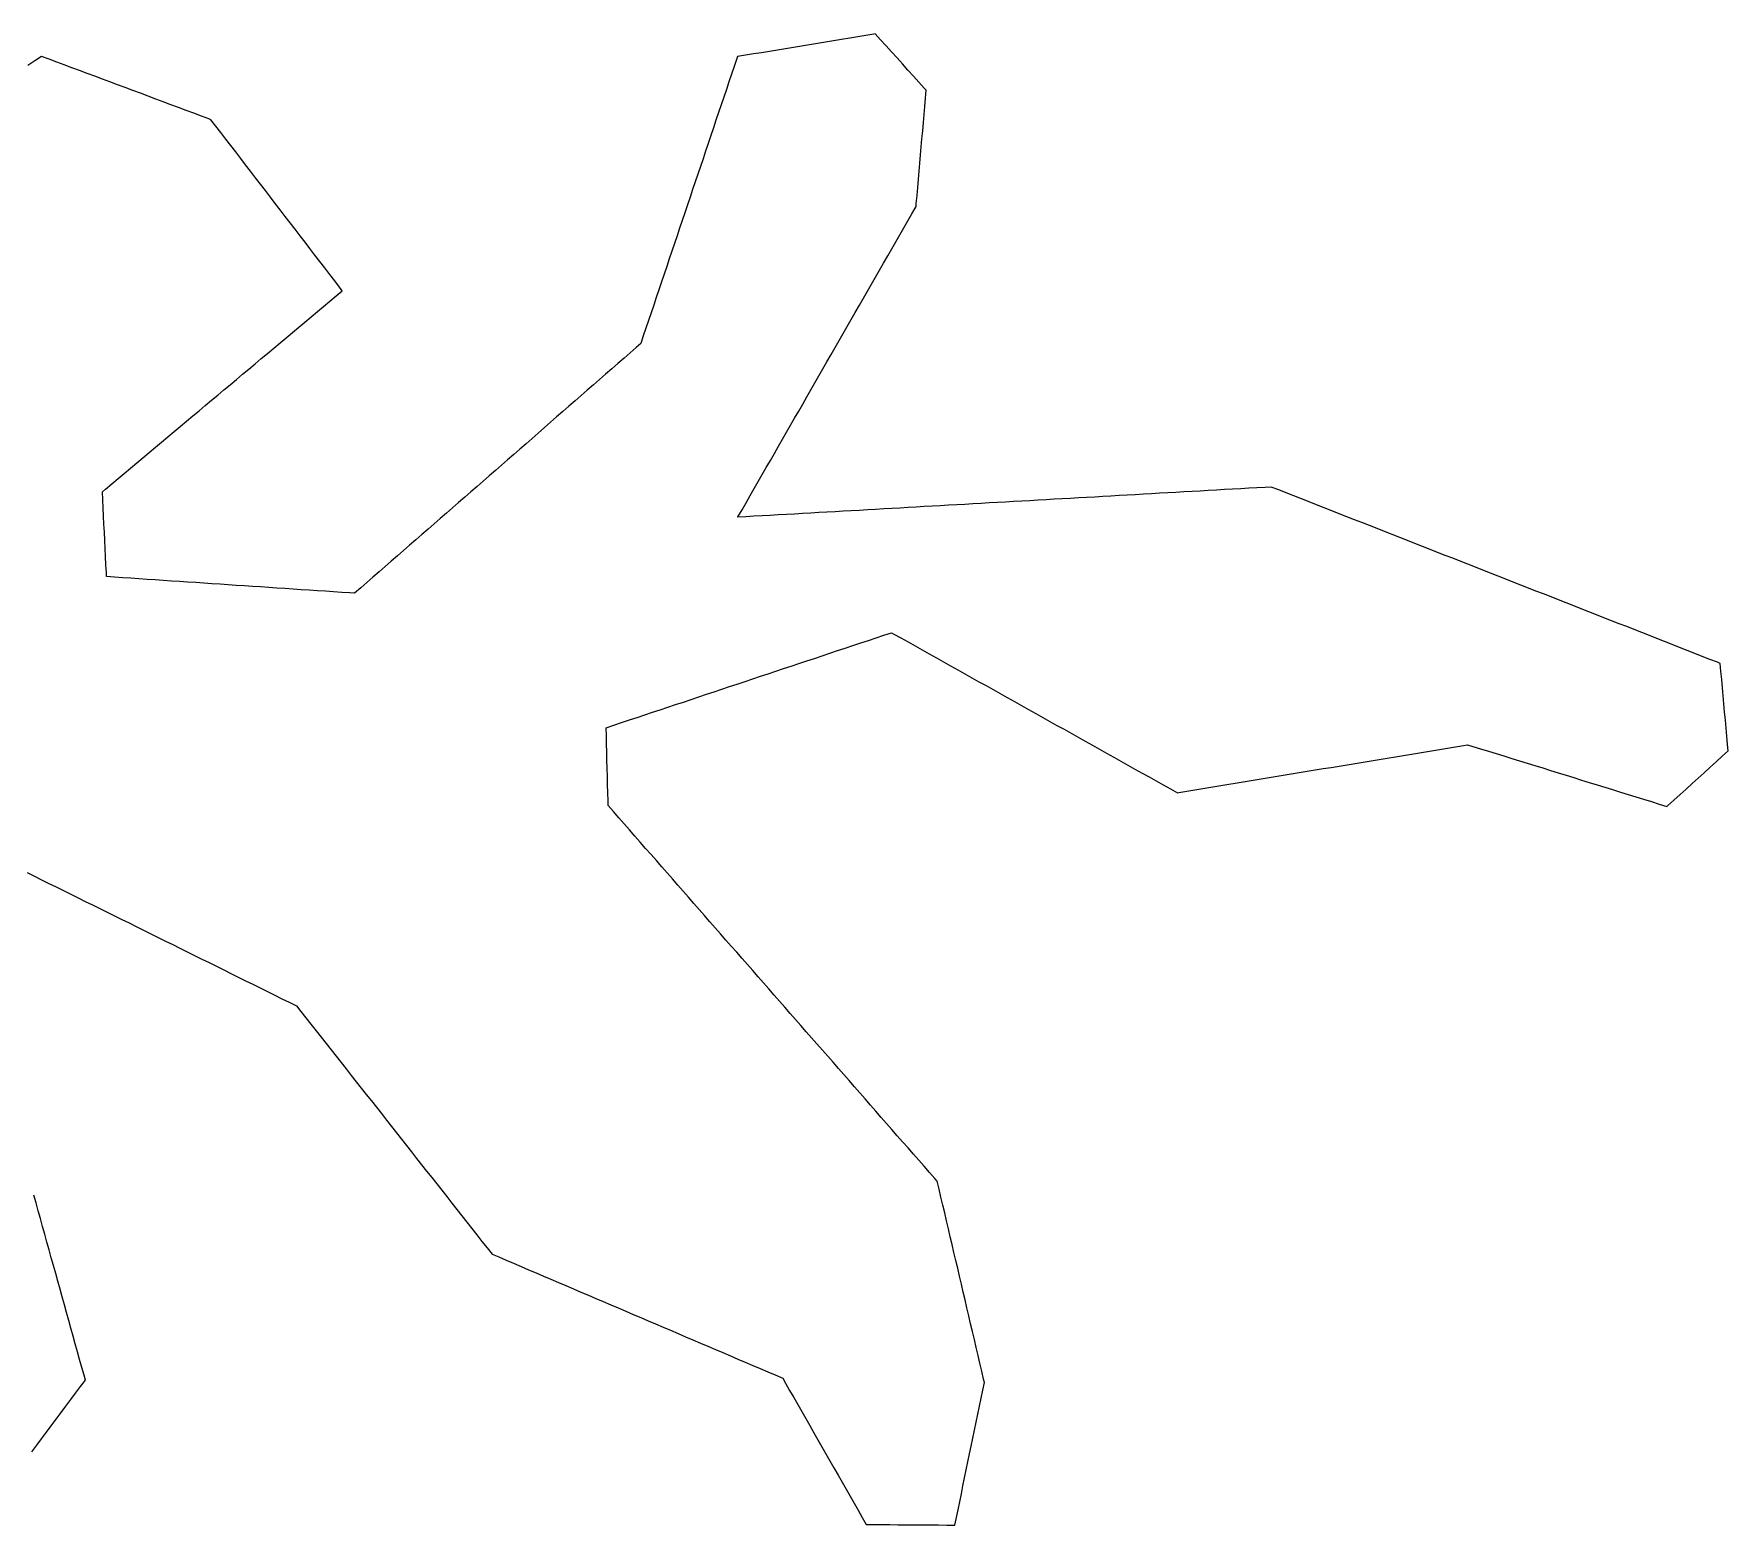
# Model space of a CAD drawing. Header units: millimetres. Extents: x 230 to 3347, y 514 to 5196.
# Drawn here: x 2578.1 to 2786.6, y 1618.5 to 1802 of the extents above; entities that cross this region are included whole.
import ezdxf

# ---------------------------------------------------------------- set-up
doc = ezdxf.new("R2010")
doc.units = ezdxf.units.MM
doc.layers.add('ALL_ISLANDS', color=7, linetype='Continuous')
doc.layers.add('OUTLINE_ISLAND_01', color=7, linetype='Continuous')

msp = doc.modelspace()

# ---------------------------------------------------------------- linework, layer by layer
at = {"layer": 'ALL_ISLANDS'}
for points in [[(2577.295, 1698.8424), (2578.1912, 1698.3987), (2579.0874, 1697.955), (2579.9836, 1697.5114), (2580.8798, 1697.0677), (2581.776, 1696.624), (2582.6721, 1696.1804), (2583.5683, 1695.7367), (2584.4645, 1695.293), (2585.3607, 1694.8494), (2586.2569, 1694.4057), (2587.1531, 1693.962), (2588.0493, 1693.5184), (2588.9455, 1693.0747), (2589.8417, 1692.631), (2590.7379, 1692.1874), (2591.6341, 1691.7437), (2592.5303, 1691.3), (2593.4264, 1690.8564), (2594.3226, 1690.4127), (2595.2188, 1689.969), (2596.115, 1689.5254), (2597.0112, 1689.0817), (2597.9074, 1688.638), (2598.8036, 1688.1944), (2599.6998, 1687.7507), (2600.596, 1687.307), (2601.4922, 1686.8634), (2602.3884, 1686.4197), (2603.2845, 1685.976), (2604.1807, 1685.5324), (2605.0769, 1685.0887), (2605.9731, 1684.645), (2606.8693, 1684.2013), (2607.7655, 1683.7577), (2608.6617, 1683.314), (2609.5579, 1682.8703), (2610.4541, 1682.4267), (2610.9963, 1681.7386), (2611.6151, 1680.9531), (2612.234, 1680.1676), (2612.8529, 1679.3822), (2613.4718, 1678.5967), (2614.0907, 1677.8112), (2614.7096, 1677.0258), (2615.3285, 1676.2403), (2615.9474, 1675.4548), (2616.5663, 1674.6693), (2617.1852, 1673.8839), (2617.8041, 1673.0984), (2618.423, 1672.3129), (2619.0419, 1671.5275), (2619.6608, 1670.742), (2620.2797, 1669.9565), (2620.8986, 1669.171), (2621.5175, 1668.3856), (2622.1364, 1667.6001), (2622.7553, 1666.8146), (2623.3742, 1666.0292), (2623.9931, 1665.2437), (2624.612, 1664.4582), (2625.2309, 1663.6727), (2625.8498, 1662.8873), (2626.4687, 1662.1018), (2627.0876, 1661.3163), (2627.7065, 1660.5309), (2628.3254, 1659.7454), (2628.9443, 1658.9599), (2629.5632, 1658.1744), (2630.1821, 1657.389), (2630.801, 1656.6035), (2631.4199, 1655.818), (2632.0388, 1655.0325), (2632.6577, 1654.2471), (2633.2766, 1653.4616), (2633.8955, 1652.6761), (2634.5144, 1651.8907), (2635.3296, 1651.5426), (2636.2493, 1651.15), (2637.169, 1650.7574), (2638.0887, 1650.3648), (2639.0084, 1649.9722), (2639.9282, 1649.5796), (2640.8479, 1649.187), (2641.7676, 1648.7944), (2642.6873, 1648.4018), (2643.607, 1648.0092), (2644.5267, 1647.6166), (2645.4464, 1647.224), (2646.3661, 1646.8314), (2647.2858, 1646.4388), (2648.2055, 1646.0462), (2649.1252, 1645.6536), (2650.0449, 1645.261), (2650.9646, 1644.8684), (2651.8843, 1644.4758), (2652.8041, 1644.0832), (2653.7238, 1643.6906), (2654.6435, 1643.2979), (2655.5632, 1642.9053), (2656.4829, 1642.5127), (2657.4026, 1642.1201), (2658.3223, 1641.7275), (2659.242, 1641.3349), (2660.1617, 1640.9423), (2661.0814, 1640.5497), (2662.0011, 1640.1571), (2662.9208, 1639.7645), (2663.8405, 1639.3719), (2664.7602, 1638.9793), (2665.68, 1638.5867), (2666.5997, 1638.1941), (2667.5194, 1637.8015), (2668.4391, 1637.4089), (2669.3588, 1637.0163), (2670.2785, 1636.6237), (2670.6389, 1635.9929), (2671.1349, 1635.1246), (2671.631, 1634.2563), (2672.1271, 1633.3881), (2672.6231, 1632.5198), (2673.1192, 1631.6515), (2673.6153, 1630.7832), (2674.1113, 1629.9149), (2674.6074, 1629.0466), (2675.1035, 1628.1784), (2675.5995, 1627.3101), (2676.0956, 1626.4418), (2676.5917, 1625.5735), (2677.0877, 1624.7052), (2677.5838, 1623.8369), (2678.0799, 1622.9686), (2678.5759, 1622.1004), (2679.072, 1621.2321), (2679.5681, 1620.3638), (2680.0641, 1619.4955), (2680.5602, 1618.6272), (2681.464, 1618.6203), (2682.4639, 1618.6127), (2683.4639, 1618.6051), (2684.4639, 1618.5975), (2685.4639, 1618.5899), (2686.4638, 1618.5823), (2687.4638, 1618.5746), (2688.4638, 1618.567), (2689.4637, 1618.5594), (2690.4637, 1618.5518), (2691.4637, 1618.5442), (2691.6539, 1619.4625), (2691.8567, 1620.4417), (2692.0596, 1621.4209), (2692.2624, 1622.4001), (2692.4652, 1623.3793), (2692.6681, 1624.3585), (2692.8709, 1625.3378), (2693.0737, 1626.317), (2693.2766, 1627.2962), (2693.4794, 1628.2754), (2693.6823, 1629.2546), (2693.8851, 1630.2338), (2694.0879, 1631.213), (2694.2908, 1632.1922), (2694.4936, 1633.1715), (2694.6964, 1634.1507), (2694.8993, 1635.1299), (2695.1021, 1636.1091), (2695.0079, 1636.5108), (2694.7795, 1637.4844), (2694.5511, 1638.4579), (2694.3227, 1639.4315), (2694.0943, 1640.4051), (2693.8659, 1641.3786), (2693.6375, 1642.3522), (2693.4091, 1643.3258), (2693.1807, 1644.2993), (2692.9523, 1645.2729), (2692.7239, 1646.2465), (2692.4955, 1647.22), (2692.2671, 1648.1936), (2692.0387, 1649.1672), (2691.8103, 1650.1407), (2691.5819, 1651.1143), (2691.3535, 1652.0879), (2691.1251, 1653.0614), (2690.8966, 1654.035), (2690.6682, 1655.0086), (2690.4398, 1655.9821), (2690.2114, 1656.9557), (2689.983, 1657.9293), (2689.7546, 1658.9028), (2689.5262, 1659.8764), (2689.2978, 1660.85), (2688.9948, 1661.196), (2688.3359, 1661.9482), (2687.677, 1662.7005), (2687.0181, 1663.4527), (2686.3592, 1664.205), (2685.7004, 1664.9572), (2685.0415, 1665.7095), (2684.3826, 1666.4617), (2683.7237, 1667.214), (2683.0648, 1667.9662), (2682.4059, 1668.7184), (2681.747, 1669.4707), (2681.0882, 1670.2229), (2680.4293, 1670.9752), (2679.7704, 1671.7274), (2679.1115, 1672.4797), (2678.4526, 1673.2319), (2677.7937, 1673.9842), (2677.1349, 1674.7364), (2676.476, 1675.4886), (2675.8171, 1676.2409), (2675.1582, 1676.9931), (2674.4993, 1677.7454), (2673.8404, 1678.4976), (2673.1816, 1679.2499), (2672.5227, 1680.0021), (2671.8638, 1680.7544), (2671.2049, 1681.5066), (2670.546, 1682.2588), (2669.8871, 1683.0111), (2669.2283, 1683.7633), (2668.5694, 1684.5156), (2667.9105, 1685.2678), (2667.2516, 1686.0201), (2666.5927, 1686.7723), (2665.9338, 1687.5246), (2665.2749, 1688.2768), (2664.6161, 1689.029), (2663.9572, 1689.7813), (2663.2983, 1690.5335), (2662.6394, 1691.2858), (2661.9805, 1692.038), (2661.3216, 1692.7903), (2660.6628, 1693.5425), (2660.0039, 1694.2948), (2659.345, 1695.047), (2658.6861, 1695.7992), (2658.0272, 1696.5515), (2657.3683, 1697.3037), (2656.7095, 1698.056), (2656.0506, 1698.8082), (2655.3917, 1699.5605), (2654.7328, 1700.3127), (2654.0739, 1701.065), (2653.415, 1701.8172), (2652.7562, 1702.5694), (2652.0973, 1703.3217), (2651.4384, 1704.0739), (2650.7795, 1704.8262), (2650.1206, 1705.5784), (2649.4617, 1706.3307), (2648.8028, 1707.0829), (2648.7877, 1707.6625), (2648.7615, 1708.6622), (2648.7353, 1709.6619), (2648.709, 1710.6615), (2648.6828, 1711.6612), (2648.6566, 1712.6608), (2648.6304, 1713.6605), (2648.6042, 1714.6601), (2648.578, 1715.6598), (2648.5518, 1716.6594), (2648.5651, 1716.6639), (2649.5139, 1716.9798), (2650.4627, 1717.2957), (2651.4115, 1717.6116), (2652.3603, 1717.9275), (2653.3091, 1718.2434), (2654.2579, 1718.5593), (2655.2067, 1718.8752), (2656.1554, 1719.1911), (2657.1042, 1719.507), (2658.053, 1719.8229), (2659.0018, 1720.1388), (2659.9506, 1720.4547), (2660.8994, 1720.7706), (2661.8482, 1721.0865), (2662.797, 1721.4024), (2663.7458, 1721.7183), (2664.6946, 1722.0343), (2665.6434, 1722.3502), (2666.5921, 1722.6661), (2667.5409, 1722.982), (2668.4897, 1723.2979), (2669.4385, 1723.6138), (2670.3873, 1723.9297), (2671.3361, 1724.2456), (2672.2849, 1724.5615), (2673.2337, 1724.8774), (2674.1825, 1725.1933), (2675.1313, 1725.5092), (2676.0801, 1725.8251), (2677.0288, 1726.141), (2677.9776, 1726.4569), (2678.9264, 1726.7728), (2679.8752, 1727.0887), (2680.824, 1727.4046), (2681.7728, 1727.7205), (2682.7216, 1728.0364), (2683.6704, 1728.3524), (2683.9608, 1728.1896), (2684.8333, 1727.7009), (2685.7057, 1727.2122), (2686.5782, 1726.7235), (2687.4506, 1726.2348), (2688.3231, 1725.7461), (2689.1955, 1725.2574), (2690.068, 1724.7686), (2690.9404, 1724.2799), (2691.8128, 1723.7912), (2692.6853, 1723.3025), (2693.5577, 1722.8138), (2694.4302, 1722.3251), (2695.3026, 1721.8364), (2696.1751, 1721.3476), (2697.0475, 1720.8589), (2697.92, 1720.3702), (2698.7924, 1719.8815), (2699.6648, 1719.3928), (2700.5373, 1718.9041), (2701.4097, 1718.4154), (2702.2822, 1717.9267), (2703.1546, 1717.4379), (2704.0271, 1716.9492), (2704.8995, 1716.4605), (2705.772, 1715.9718), (2706.6444, 1715.4831), (2707.5168, 1714.9944), (2708.3893, 1714.5057), (2709.2617, 1714.0169), (2710.1342, 1713.5282), (2711.0066, 1713.0395), (2711.8791, 1712.5508), (2712.7515, 1712.0621), (2713.624, 1711.5734), (2714.4964, 1711.0847), (2715.3688, 1710.5959), (2716.2413, 1710.1072), (2717.1137, 1709.6185), (2717.9862, 1709.1298), (2718.8586, 1708.6411), (2719.0331, 1708.6701), (2720.0196, 1708.834), (2721.0061, 1708.9979), (2721.9926, 1709.1618), (2722.979, 1709.3258), (2723.9655, 1709.4897), (2724.952, 1709.6536), (2725.9384, 1709.8175), (2726.9249, 1709.9814), (2727.9114, 1710.1453), (2728.8979, 1710.3092), (2729.8843, 1710.4732), (2730.8708, 1710.6371), (2731.8573, 1710.801), (2732.8438, 1710.9649), (2733.8302, 1711.1288), (2734.8167, 1711.2927), (2735.8032, 1711.4567), (2736.7897, 1711.6206), (2737.7761, 1711.7845), (2738.7626, 1711.9484), (2739.7491, 1712.1123), (2740.7356, 1712.2762), (2741.722, 1712.4402), (2742.7085, 1712.6041), (2743.695, 1712.768), (2744.6815, 1712.9319), (2745.6679, 1713.0958), (2746.6544, 1713.2597), (2747.6409, 1713.4237), (2748.6274, 1713.5876), (2749.6138, 1713.7515), (2750.6003, 1713.9154), (2751.5868, 1714.0793), (2752.5733, 1714.2432), (2753.5597, 1714.4072), (2754.5462, 1714.5711), (2755.2071, 1714.3664), (2756.1624, 1714.0706), (2757.1176, 1713.7748), (2758.0729, 1713.479), (2759.0281, 1713.1832), (2759.9834, 1712.8874), (2760.9386, 1712.5916), (2761.8939, 1712.2958), (2762.8491, 1712), (2763.8044, 1711.7042), (2764.7596, 1711.4084), (2765.7149, 1711.1126), (2766.6701, 1710.8168), (2767.6254, 1710.521), (2768.5806, 1710.2252), (2769.5359, 1709.9294), (2770.4911, 1709.6336), (2771.4464, 1709.3378), (2772.4016, 1709.042), (2773.3569, 1708.7462), (2774.3121, 1708.4504), (2775.2674, 1708.1546), (2776.2226, 1707.8588), (2777.1779, 1707.563), (2778.1331, 1707.2672), (2779.0884, 1706.9714), (2779.2172, 1707.0886), (2779.9571, 1707.7612), (2780.697, 1708.4339), (2781.437, 1709.1066), (2782.1769, 1709.7793), (2782.9168, 1710.452), (2783.6568, 1711.1247), (2784.3967, 1711.7974), (2785.1366, 1712.47), (2785.8765, 1713.1427), (2786.6165, 1713.8154), (2786.5445, 1714.6125), (2786.4546, 1715.6084), (2786.3647, 1716.6044), (2786.2748, 1717.6003), (2786.1849, 1718.5963), (2786.095, 1719.5922), (2786.005, 1720.5882), (2785.9151, 1721.5841), (2785.8252, 1722.5801), (2785.7353, 1723.576), (2785.6454, 1724.572), (2785.305, 1724.7057), (2784.3743, 1725.0713), (2783.4435, 1725.4369), (2782.5127, 1725.8025), (2781.582, 1726.1681), (2780.6512, 1726.5338), (2779.7204, 1726.8994), (2778.7897, 1727.265), (2777.8589, 1727.6306), (2776.9281, 1727.9962), (2775.9974, 1728.3618), (2775.0666, 1728.7274), (2774.1358, 1729.093), (2773.2051, 1729.4587), (2772.2743, 1729.8243), (2771.3435, 1730.1899), (2770.4128, 1730.5555), (2769.482, 1730.9211), (2768.5512, 1731.2867), (2767.6204, 1731.6523), (2766.6897, 1732.018), (2765.7589, 1732.3836), (2764.8281, 1732.7492), (2763.8974, 1733.1148), (2762.9666, 1733.4804), (2762.0358, 1733.846), (2761.1051, 1734.2116), (2760.1743, 1734.5772), (2759.2435, 1734.9429), (2758.3128, 1735.3085), (2757.382, 1735.6741), (2756.4512, 1736.0397), (2755.5205, 1736.4053), (2754.5897, 1736.7709), (2753.6589, 1737.1365), (2752.7282, 1737.5022), (2751.7974, 1737.8678), (2750.8666, 1738.2334), (2749.9359, 1738.599), (2749.0051, 1738.9646), (2748.0743, 1739.3302), (2747.1436, 1739.6958), (2746.2128, 1740.0614), (2745.282, 1740.4271), (2744.3513, 1740.7927), (2743.4205, 1741.1583), (2742.4897, 1741.5239), (2741.559, 1741.8895), (2740.6282, 1742.2551), (2739.6974, 1742.6207), (2738.7667, 1742.9864), (2737.8359, 1743.352), (2736.9051, 1743.7176), (2735.9744, 1744.0832), (2735.0436, 1744.4488), (2734.1128, 1744.8144), (2733.1821, 1745.18), (2732.2513, 1745.5456), (2731.3205, 1745.9113), (2730.3898, 1746.2769), (2729.6393, 1746.2343), (2728.6409, 1746.1778), (2727.6425, 1746.1212), (2726.6441, 1746.0646), (2725.6457, 1746.0081), (2724.6473, 1745.9515), (2723.6489, 1745.8949), (2722.6505, 1745.8384), (2721.6521, 1745.7818), (2720.6537, 1745.7252), (2719.6553, 1745.6686), (2718.6569, 1745.6121), (2717.6585, 1745.5555), (2716.6601, 1745.4989), (2715.6617, 1745.4424), (2714.6633, 1745.3858), (2713.6649, 1745.3292), (2712.6665, 1745.2726), (2711.6681, 1745.2161), (2710.6697, 1745.1595), (2709.6713, 1745.1029), (2708.6729, 1745.0464), (2707.6745, 1744.9898), (2706.6761, 1744.9332), (2705.6777, 1744.8766), (2704.6793, 1744.8201), (2703.6809, 1744.7635), (2702.6825, 1744.7069), (2701.6841, 1744.6504), (2700.6857, 1744.5938), (2699.6873, 1744.5372), (2698.6889, 1744.4806), (2697.6905, 1744.4241), (2696.6921, 1744.3675), (2695.6937, 1744.3109), (2694.6953, 1744.2544), (2693.6969, 1744.1978), (2692.6985, 1744.1412), (2691.7001, 1744.0847), (2690.7017, 1744.0281), (2689.7033, 1743.9715), (2688.7049, 1743.9149), (2687.7065, 1743.8584), (2686.7081, 1743.8018), (2685.7097, 1743.7452), (2684.7113, 1743.6887), (2683.7129, 1743.6321), (2682.7145, 1743.5755), (2681.7161, 1743.5189), (2680.7177, 1743.4624), (2679.7193, 1743.4058), (2678.7209, 1743.3492), (2677.7225, 1743.2927), (2676.7241, 1743.2361), (2675.7257, 1743.1795), (2674.7273, 1743.1229), (2673.7289, 1743.0664), (2672.7305, 1743.0098), (2671.7321, 1742.9532), (2670.7337, 1742.8967), (2669.7353, 1742.8401), (2668.7369, 1742.7835), (2667.7385, 1742.7269), (2666.7401, 1742.6704), (2665.7417, 1742.6138), (2664.7433, 1742.5572), (2664.7765, 1742.6149), (2665.2744, 1743.4821), (2665.7723, 1744.3493), (2666.2702, 1745.2166), (2666.7682, 1746.0838), (2667.2661, 1746.951), (2667.764, 1747.8182), (2668.2619, 1748.6854), (2668.7599, 1749.5527), (2669.2578, 1750.4199), (2669.7557, 1751.2871), (2670.2536, 1752.1543), (2670.7516, 1753.0215), (2671.2495, 1753.8888), (2671.7474, 1754.756), (2672.2454, 1755.6232), (2672.7433, 1756.4904), (2673.2412, 1757.3576), (2673.7391, 1758.2249), (2674.2371, 1759.0921), (2674.735, 1759.9593), (2675.2329, 1760.8265), (2675.7308, 1761.6937), (2676.2288, 1762.561), (2676.7267, 1763.4282), (2677.2246, 1764.2954), (2677.7225, 1765.1626), (2678.2205, 1766.0298), (2678.7184, 1766.897), (2679.2163, 1767.7643), (2679.7142, 1768.6315), (2680.2122, 1769.4987), (2680.7101, 1770.3659), (2681.208, 1771.2331), (2681.7059, 1772.1004), (2682.2039, 1772.9676), (2682.7018, 1773.8348), (2683.1997, 1774.702), (2683.6977, 1775.5692), (2684.1956, 1776.4365), (2684.6935, 1777.3037), (2685.1914, 1778.1709), (2685.6894, 1779.0381), (2686.1873, 1779.9053), (2686.6852, 1780.7726), (2686.7189, 1781.157), (2686.8063, 1782.1532), (2686.8936, 1783.1494), (2686.981, 1784.1456), (2687.0684, 1785.1417), (2687.1557, 1786.1379), (2687.2431, 1787.1341), (2687.3304, 1788.1303), (2687.4178, 1789.1264), (2687.5051, 1790.1226), (2687.5925, 1791.1188), (2687.6799, 1792.115), (2687.7672, 1793.1111), (2687.8546, 1794.1073), (2687.9419, 1795.1035), (2687.7065, 1795.3632), (2687.0348, 1796.1041), (2686.3631, 1796.845), (2685.6915, 1797.5858), (2685.0198, 1798.3267), (2684.3482, 1799.0676), (2683.6765, 1799.8084), (2683.0049, 1800.5493), (2682.3332, 1801.2902), (2681.6616, 1802.031), (2681.4822, 1802.0014), (2680.4955, 1801.8384), (2679.5089, 1801.6754), (2678.5223, 1801.5124), (2677.5357, 1801.3494), (2676.549, 1801.1864), (2675.5624, 1801.0234), (2674.5758, 1800.8604), (2673.5891, 1800.6974), (2672.6025, 1800.5344), (2671.6159, 1800.3714), (2670.6293, 1800.2084), (2669.6426, 1800.0454), (2668.656, 1799.8824), (2667.6694, 1799.7194), (2666.6828, 1799.5564), (2665.6961, 1799.3935), (2664.7095, 1799.2305), (2664.6265, 1798.9843), (2664.3072, 1798.0366), (2663.9878, 1797.089), (2663.6685, 1796.1414), (2663.3491, 1795.1937), (2663.0298, 1794.2461), (2662.7104, 1793.2985), (2662.3911, 1792.3508), (2662.0717, 1791.4032), (2661.7524, 1790.4555), (2661.433, 1789.5079), (2661.1137, 1788.5603), (2660.7943, 1787.6126), (2660.475, 1786.665), (2660.1556, 1785.7174), (2659.8363, 1784.7697), (2659.5169, 1783.8221), (2659.1976, 1782.8745), (2658.8782, 1781.9268), (2658.5589, 1780.9792), (2658.2395, 1780.0315), (2657.9202, 1779.0839), (2657.6008, 1778.1363), (2657.2815, 1777.1886), (2656.9621, 1776.241), (2656.6428, 1775.2934), (2656.3234, 1774.3457), (2656.0041, 1773.3981), (2655.6847, 1772.4504), (2655.3654, 1771.5028), (2655.046, 1770.5552), (2654.7267, 1769.6075), (2654.4073, 1768.6599), (2654.088, 1767.7123), (2653.7686, 1766.7646), (2653.4493, 1765.817), (2653.1299, 1764.8694), (2652.8106, 1763.9217), (2652.2585, 1763.4401), (2651.5049, 1762.7827), (2650.7514, 1762.1253), (2649.9978, 1761.468), (2649.2442, 1760.8106), (2648.4907, 1760.1532), (2647.7371, 1759.4959), (2646.9835, 1758.8385), (2646.23, 1758.1811), (2645.4764, 1757.5237), (2644.7228, 1756.8664), (2643.9693, 1756.209), (2643.2157, 1755.5516), (2642.4621, 1754.8943), (2641.7086, 1754.2369), (2640.955, 1753.5795), (2640.2014, 1752.9221), (2639.4479, 1752.2648), (2638.6943, 1751.6074), (2637.9407, 1750.95), (2637.1872, 1750.2927), (2636.4336, 1749.6353), (2635.68, 1748.9779), (2634.9265, 1748.3205), (2634.1729, 1747.6632), (2633.4193, 1747.0058), (2632.6658, 1746.3484), (2631.9122, 1745.6911), (2631.1586, 1745.0337), (2630.4051, 1744.3763), (2629.6515, 1743.7189), (2628.8979, 1743.0616), (2628.1444, 1742.4042), (2627.3908, 1741.7468), (2626.6372, 1741.0895), (2625.8837, 1740.4321), (2625.1301, 1739.7747), (2624.3765, 1739.1173), (2623.623, 1738.46), (2622.8694, 1737.8026), (2622.1158, 1737.1452), (2621.3623, 1736.4879), (2620.6087, 1735.8305), (2619.8551, 1735.1731), (2619.1016, 1734.5157), (2618.348, 1733.8584), (2617.5944, 1733.201), (2617.0078, 1733.2403), (2616.01, 1733.3072), (2615.0122, 1733.3741), (2614.0145, 1733.4409), (2613.0167, 1733.5078), (2612.019, 1733.5747), (2611.0212, 1733.6415), (2610.0234, 1733.7084), (2609.0257, 1733.7753), (2608.0279, 1733.8421), (2607.0302, 1733.909), (2606.0324, 1733.9759), (2605.0346, 1734.0427), (2604.0369, 1734.1096), (2603.0391, 1734.1765), (2602.0413, 1734.2433), (2601.0436, 1734.3102), (2600.0458, 1734.3771), (2599.0481, 1734.4439), (2598.0503, 1734.5108), (2597.0525, 1734.5777), (2596.0548, 1734.6445), (2595.057, 1734.7114), (2594.0592, 1734.7783), (2593.0615, 1734.8452), (2592.0637, 1734.912), (2591.066, 1734.9789), (2590.0682, 1735.0458), (2589.0704, 1735.1126), (2588.0727, 1735.1795), (2587.0749, 1735.2464), (2587.0523, 1735.7154), (2587.004, 1736.7143), (2586.9557, 1737.7131), (2586.9075, 1738.7119), (2586.8592, 1739.7108), (2586.811, 1740.7096), (2586.7627, 1741.7084), (2586.7144, 1742.7073), (2586.6662, 1743.7061), (2586.6179, 1744.7049), (2586.5697, 1745.7038), (2586.9557, 1746.0271), (2587.7224, 1746.6692), (2588.489, 1747.3112), (2589.2557, 1747.9533), (2590.0223, 1748.5953), (2590.789, 1749.2374), (2591.5556, 1749.8795), (2592.3223, 1750.5215), (2593.089, 1751.1636), (2593.8556, 1751.8056), (2594.6223, 1752.4477), (2595.3889, 1753.0898), (2596.1556, 1753.7318), (2596.9222, 1754.3739), (2597.6889, 1755.0159), (2598.4555, 1755.658), (2599.2222, 1756.3001), (2599.9888, 1756.9421), (2600.7555, 1757.5842), (2601.5222, 1758.2262), (2602.2888, 1758.8683), (2603.0555, 1759.5104), (2603.8221, 1760.1524), (2604.5888, 1760.7945), (2605.3554, 1761.4365), (2606.1221, 1762.0786), (2606.8887, 1762.7207), (2607.6554, 1763.3627), (2608.422, 1764.0048), (2609.1887, 1764.6468), (2609.9553, 1765.2889), (2610.722, 1765.931), (2611.4887, 1766.573), (2612.2553, 1767.2151), (2613.022, 1767.8571), (2613.7886, 1768.4992), (2614.5553, 1769.1413), (2615.3219, 1769.7833), (2616.0886, 1770.4254), (2615.762, 1770.8507), (2615.1529, 1771.6439), (2614.5439, 1772.437), (2613.9348, 1773.2301), (2613.3258, 1774.0233), (2612.7167, 1774.8164), (2612.1077, 1775.6096), (2611.4987, 1776.4027), (2610.8896, 1777.1958), (2610.2806, 1777.989), (2609.6715, 1778.7821), (2609.0625, 1779.5752), (2608.4535, 1780.3684), (2607.8444, 1781.1615), (2607.2354, 1781.9547), (2606.6263, 1782.7478), (2606.0173, 1783.5409), (2605.4082, 1784.3341), (2604.7992, 1785.1272), (2604.1902, 1785.9203), (2603.5811, 1786.7135), (2602.9721, 1787.5066), (2602.363, 1788.2998), (2601.754, 1789.0929), (2601.1449, 1789.886), (2600.5359, 1790.6792), (2599.9269, 1791.4723), (2599.6784, 1791.5652), (2598.7417, 1791.9153), (2597.805, 1792.2655), (2596.8683, 1792.6156), (2595.9316, 1792.9658), (2594.9949, 1793.3159), (2594.0582, 1793.666), (2593.1215, 1794.0162), (2592.1848, 1794.3663), (2591.2481, 1794.7165), (2590.3114, 1795.0666), (2589.3747, 1795.4168), (2588.438, 1795.7669), (2587.5013, 1796.117), (2586.5646, 1796.4672), (2585.6279, 1796.8173), (2584.6912, 1797.1675), (2583.7546, 1797.5176), (2582.8179, 1797.8678), (2581.8812, 1798.2179), (2580.9445, 1798.568), (2580.0078, 1798.9182), (2579.0711, 1799.2683), (2579.0597, 1799.2606), (2578.2335, 1798.6971), (2577.4074, 1798.1337)], [(2577.884, 1627.5766), (2578.4831, 1628.3773), (2579.0821, 1629.178), (2579.6812, 1629.9787), (2580.2803, 1630.7794), (2580.8793, 1631.5801), (2581.4784, 1632.3808), (2582.0775, 1633.1815), (2582.6765, 1633.9822), (2583.2756, 1634.7829), (2583.8747, 1635.5836), (2584.4738, 1636.3843), (2584.3059, 1636.9867), (2584.0375, 1637.9501), (2583.7692, 1638.9134), (2583.5008, 1639.8767), (2583.2324, 1640.84), (2582.964, 1641.8033), (2582.6956, 1642.7666), (2582.4272, 1643.7299), (2582.1589, 1644.6932), (2581.8905, 1645.6566), (2581.6221, 1646.6199), (2581.3537, 1647.5832), (2581.0853, 1648.5465), (2580.817, 1649.5098), (2580.5486, 1650.4731), (2580.2802, 1651.4364), (2580.0118, 1652.3997), (2579.7434, 1653.3631), (2579.4751, 1654.3264), (2579.2067, 1655.2897), (2578.9383, 1656.253), (2578.6699, 1657.2163), (2578.4015, 1658.1796), (2578.1332, 1659.1429)]]:
    msp.add_lwpolyline(points, dxfattribs=at)
at = {"layer": 'OUTLINE_ISLAND_01'}
for points in [[(2577.295, 1698.8424), (2578.1912, 1698.3987), (2579.0874, 1697.955), (2579.9836, 1697.5114), (2580.8798, 1697.0677), (2581.776, 1696.624), (2582.6721, 1696.1804), (2583.5683, 1695.7367), (2584.4645, 1695.293), (2585.3607, 1694.8494), (2586.2569, 1694.4057), (2587.1531, 1693.962), (2588.0493, 1693.5184), (2588.9455, 1693.0747), (2589.8417, 1692.631), (2590.7379, 1692.1874), (2591.6341, 1691.7437), (2592.5303, 1691.3), (2593.4264, 1690.8564), (2594.3226, 1690.4127), (2595.2188, 1689.969), (2596.115, 1689.5254), (2597.0112, 1689.0817), (2597.9074, 1688.638), (2598.8036, 1688.1944), (2599.6998, 1687.7507), (2600.596, 1687.307), (2601.4922, 1686.8634), (2602.3884, 1686.4197), (2603.2845, 1685.976), (2604.1807, 1685.5324), (2605.0769, 1685.0887), (2605.9731, 1684.645), (2606.8693, 1684.2013), (2607.7655, 1683.7577), (2608.6617, 1683.314), (2609.5579, 1682.8703), (2610.4541, 1682.4267), (2610.9963, 1681.7386), (2611.6151, 1680.9531), (2612.234, 1680.1676), (2612.8529, 1679.3822), (2613.4718, 1678.5967), (2614.0907, 1677.8112), (2614.7096, 1677.0258), (2615.3285, 1676.2403), (2615.9474, 1675.4548), (2616.5663, 1674.6693), (2617.1852, 1673.8839), (2617.8041, 1673.0984), (2618.423, 1672.3129), (2619.0419, 1671.5275), (2619.6608, 1670.742), (2620.2797, 1669.9565), (2620.8986, 1669.171), (2621.5175, 1668.3856), (2622.1364, 1667.6001), (2622.7553, 1666.8146), (2623.3742, 1666.0292), (2623.9931, 1665.2437), (2624.612, 1664.4582), (2625.2309, 1663.6727), (2625.8498, 1662.8873), (2626.4687, 1662.1018), (2627.0876, 1661.3163), (2627.7065, 1660.5309), (2628.3254, 1659.7454), (2628.9443, 1658.9599), (2629.5632, 1658.1744), (2630.1821, 1657.389), (2630.801, 1656.6035), (2631.4199, 1655.818), (2632.0388, 1655.0325), (2632.6577, 1654.2471), (2633.2766, 1653.4616), (2633.8955, 1652.6761), (2634.5144, 1651.8907), (2635.3296, 1651.5426), (2636.2493, 1651.15), (2637.169, 1650.7574), (2638.0887, 1650.3648), (2639.0084, 1649.9722), (2639.9282, 1649.5796), (2640.8479, 1649.187), (2641.7676, 1648.7944), (2642.6873, 1648.4018), (2643.607, 1648.0092), (2644.5267, 1647.6166), (2645.4464, 1647.224), (2646.3661, 1646.8314), (2647.2858, 1646.4388), (2648.2055, 1646.0462), (2649.1252, 1645.6536), (2650.0449, 1645.261), (2650.9646, 1644.8684), (2651.8843, 1644.4758), (2652.8041, 1644.0832), (2653.7238, 1643.6906), (2654.6435, 1643.2979), (2655.5632, 1642.9053), (2656.4829, 1642.5127), (2657.4026, 1642.1201), (2658.3223, 1641.7275), (2659.242, 1641.3349), (2660.1617, 1640.9423), (2661.0814, 1640.5497), (2662.0011, 1640.1571), (2662.9208, 1639.7645), (2663.8405, 1639.3719), (2664.7602, 1638.9793), (2665.68, 1638.5867), (2666.5997, 1638.1941), (2667.5194, 1637.8015), (2668.4391, 1637.4089), (2669.3588, 1637.0163), (2670.2785, 1636.6237), (2670.6389, 1635.9929), (2671.1349, 1635.1246), (2671.631, 1634.2563), (2672.1271, 1633.3881), (2672.6231, 1632.5198), (2673.1192, 1631.6515), (2673.6153, 1630.7832), (2674.1113, 1629.9149), (2674.6074, 1629.0466), (2675.1035, 1628.1784), (2675.5995, 1627.3101), (2676.0956, 1626.4418), (2676.5917, 1625.5735), (2677.0877, 1624.7052), (2677.5838, 1623.8369), (2678.0799, 1622.9686), (2678.5759, 1622.1004), (2679.072, 1621.2321), (2679.5681, 1620.3638), (2680.0641, 1619.4955), (2680.5602, 1618.6272), (2681.464, 1618.6203), (2682.4639, 1618.6127), (2683.4639, 1618.6051), (2684.4639, 1618.5975), (2685.4639, 1618.5899), (2686.4638, 1618.5823), (2687.4638, 1618.5746), (2688.4638, 1618.567), (2689.4637, 1618.5594), (2690.4637, 1618.5518), (2691.4637, 1618.5442), (2691.6539, 1619.4625), (2691.8567, 1620.4417), (2692.0596, 1621.4209), (2692.2624, 1622.4001), (2692.4652, 1623.3793), (2692.6681, 1624.3585), (2692.8709, 1625.3378), (2693.0737, 1626.317), (2693.2766, 1627.2962), (2693.4794, 1628.2754), (2693.6823, 1629.2546), (2693.8851, 1630.2338), (2694.0879, 1631.213), (2694.2908, 1632.1922), (2694.4936, 1633.1715), (2694.6964, 1634.1507), (2694.8993, 1635.1299), (2695.1021, 1636.1091), (2695.0079, 1636.5108), (2694.7795, 1637.4844), (2694.5511, 1638.4579), (2694.3227, 1639.4315), (2694.0943, 1640.4051), (2693.8659, 1641.3786), (2693.6375, 1642.3522), (2693.4091, 1643.3258), (2693.1807, 1644.2993), (2692.9523, 1645.2729), (2692.7239, 1646.2465), (2692.4955, 1647.22), (2692.2671, 1648.1936), (2692.0387, 1649.1672), (2691.8103, 1650.1407), (2691.5819, 1651.1143), (2691.3535, 1652.0879), (2691.1251, 1653.0614), (2690.8966, 1654.035), (2690.6682, 1655.0086), (2690.4398, 1655.9821), (2690.2114, 1656.9557), (2689.983, 1657.9293), (2689.7546, 1658.9028), (2689.5262, 1659.8764), (2689.2978, 1660.85), (2688.9948, 1661.196), (2688.3359, 1661.9482), (2687.677, 1662.7005), (2687.0181, 1663.4527), (2686.3592, 1664.205), (2685.7004, 1664.9572), (2685.0415, 1665.7095), (2684.3826, 1666.4617), (2683.7237, 1667.214), (2683.0648, 1667.9662), (2682.4059, 1668.7184), (2681.747, 1669.4707), (2681.0882, 1670.2229), (2680.4293, 1670.9752), (2679.7704, 1671.7274), (2679.1115, 1672.4797), (2678.4526, 1673.2319), (2677.7937, 1673.9842), (2677.1349, 1674.7364), (2676.476, 1675.4886), (2675.8171, 1676.2409), (2675.1582, 1676.9931), (2674.4993, 1677.7454), (2673.8404, 1678.4976), (2673.1816, 1679.2499), (2672.5227, 1680.0021), (2671.8638, 1680.7544), (2671.2049, 1681.5066), (2670.546, 1682.2588), (2669.8871, 1683.0111), (2669.2283, 1683.7633), (2668.5694, 1684.5156), (2667.9105, 1685.2678), (2667.2516, 1686.0201), (2666.5927, 1686.7723), (2665.9338, 1687.5246), (2665.2749, 1688.2768), (2664.6161, 1689.029), (2663.9572, 1689.7813), (2663.2983, 1690.5335), (2662.6394, 1691.2858), (2661.9805, 1692.038), (2661.3216, 1692.7903), (2660.6628, 1693.5425), (2660.0039, 1694.2948), (2659.345, 1695.047), (2658.6861, 1695.7992), (2658.0272, 1696.5515), (2657.3683, 1697.3037), (2656.7095, 1698.056), (2656.0506, 1698.8082), (2655.3917, 1699.5605), (2654.7328, 1700.3127), (2654.0739, 1701.065), (2653.415, 1701.8172), (2652.7562, 1702.5694), (2652.0973, 1703.3217), (2651.4384, 1704.0739), (2650.7795, 1704.8262), (2650.1206, 1705.5784), (2649.4617, 1706.3307), (2648.8028, 1707.0829), (2648.7877, 1707.6625), (2648.7615, 1708.6622), (2648.7353, 1709.6619), (2648.709, 1710.6615), (2648.6828, 1711.6612), (2648.6566, 1712.6608), (2648.6304, 1713.6605), (2648.6042, 1714.6601), (2648.578, 1715.6598), (2648.5518, 1716.6594), (2648.5651, 1716.6639), (2649.5139, 1716.9798), (2650.4627, 1717.2957), (2651.4115, 1717.6116), (2652.3603, 1717.9275), (2653.3091, 1718.2434), (2654.2579, 1718.5593), (2655.2067, 1718.8752), (2656.1554, 1719.1911), (2657.1042, 1719.507), (2658.053, 1719.8229), (2659.0018, 1720.1388), (2659.9506, 1720.4547), (2660.8994, 1720.7706), (2661.8482, 1721.0865), (2662.797, 1721.4024), (2663.7458, 1721.7183), (2664.6946, 1722.0343), (2665.6434, 1722.3502), (2666.5921, 1722.6661), (2667.5409, 1722.982), (2668.4897, 1723.2979), (2669.4385, 1723.6138), (2670.3873, 1723.9297), (2671.3361, 1724.2456), (2672.2849, 1724.5615), (2673.2337, 1724.8774), (2674.1825, 1725.1933), (2675.1313, 1725.5092), (2676.0801, 1725.8251), (2677.0288, 1726.141), (2677.9776, 1726.4569), (2678.9264, 1726.7728), (2679.8752, 1727.0887), (2680.824, 1727.4046), (2681.7728, 1727.7205), (2682.7216, 1728.0364), (2683.6704, 1728.3524), (2683.9608, 1728.1896), (2684.8333, 1727.7009), (2685.7057, 1727.2122), (2686.5782, 1726.7235), (2687.4506, 1726.2348), (2688.3231, 1725.7461), (2689.1955, 1725.2574), (2690.068, 1724.7686), (2690.9404, 1724.2799), (2691.8128, 1723.7912), (2692.6853, 1723.3025), (2693.5577, 1722.8138), (2694.4302, 1722.3251), (2695.3026, 1721.8364), (2696.1751, 1721.3476), (2697.0475, 1720.8589), (2697.92, 1720.3702), (2698.7924, 1719.8815), (2699.6648, 1719.3928), (2700.5373, 1718.9041), (2701.4097, 1718.4154), (2702.2822, 1717.9267), (2703.1546, 1717.4379), (2704.0271, 1716.9492), (2704.8995, 1716.4605), (2705.772, 1715.9718), (2706.6444, 1715.4831), (2707.5168, 1714.9944), (2708.3893, 1714.5057), (2709.2617, 1714.0169), (2710.1342, 1713.5282), (2711.0066, 1713.0395), (2711.8791, 1712.5508), (2712.7515, 1712.0621), (2713.624, 1711.5734), (2714.4964, 1711.0847), (2715.3688, 1710.5959), (2716.2413, 1710.1072), (2717.1137, 1709.6185), (2717.9862, 1709.1298), (2718.8586, 1708.6411), (2719.0331, 1708.6701), (2720.0196, 1708.834), (2721.0061, 1708.9979), (2721.9926, 1709.1618), (2722.979, 1709.3258), (2723.9655, 1709.4897), (2724.952, 1709.6536), (2725.9384, 1709.8175), (2726.9249, 1709.9814), (2727.9114, 1710.1453), (2728.8979, 1710.3092), (2729.8843, 1710.4732), (2730.8708, 1710.6371), (2731.8573, 1710.801), (2732.8438, 1710.9649), (2733.8302, 1711.1288), (2734.8167, 1711.2927), (2735.8032, 1711.4567), (2736.7897, 1711.6206), (2737.7761, 1711.7845), (2738.7626, 1711.9484), (2739.7491, 1712.1123), (2740.7356, 1712.2762), (2741.722, 1712.4402), (2742.7085, 1712.6041), (2743.695, 1712.768), (2744.6815, 1712.9319), (2745.6679, 1713.0958), (2746.6544, 1713.2597), (2747.6409, 1713.4237), (2748.6274, 1713.5876), (2749.6138, 1713.7515), (2750.6003, 1713.9154), (2751.5868, 1714.0793), (2752.5733, 1714.2432), (2753.5597, 1714.4072), (2754.5462, 1714.5711), (2755.2071, 1714.3664), (2756.1624, 1714.0706), (2757.1176, 1713.7748), (2758.0729, 1713.479), (2759.0281, 1713.1832), (2759.9834, 1712.8874), (2760.9386, 1712.5916), (2761.8939, 1712.2958), (2762.8491, 1712), (2763.8044, 1711.7042), (2764.7596, 1711.4084), (2765.7149, 1711.1126), (2766.6701, 1710.8168), (2767.6254, 1710.521), (2768.5806, 1710.2252), (2769.5359, 1709.9294), (2770.4911, 1709.6336), (2771.4464, 1709.3378), (2772.4016, 1709.042), (2773.3569, 1708.7462), (2774.3121, 1708.4504), (2775.2674, 1708.1546), (2776.2226, 1707.8588), (2777.1779, 1707.563), (2778.1331, 1707.2672), (2779.0884, 1706.9714), (2779.2172, 1707.0886), (2779.9571, 1707.7612), (2780.697, 1708.4339), (2781.437, 1709.1066), (2782.1769, 1709.7793), (2782.9168, 1710.452), (2783.6568, 1711.1247), (2784.3967, 1711.7974), (2785.1366, 1712.47), (2785.8765, 1713.1427), (2786.6165, 1713.8154), (2786.5445, 1714.6125), (2786.4546, 1715.6084), (2786.3647, 1716.6044), (2786.2748, 1717.6003), (2786.1849, 1718.5963), (2786.095, 1719.5922), (2786.005, 1720.5882), (2785.9151, 1721.5841), (2785.8252, 1722.5801), (2785.7353, 1723.576), (2785.6454, 1724.572), (2785.305, 1724.7057), (2784.3743, 1725.0713), (2783.4435, 1725.4369), (2782.5127, 1725.8025), (2781.582, 1726.1681), (2780.6512, 1726.5338), (2779.7204, 1726.8994), (2778.7897, 1727.265), (2777.8589, 1727.6306), (2776.9281, 1727.9962), (2775.9974, 1728.3618), (2775.0666, 1728.7274), (2774.1358, 1729.093), (2773.2051, 1729.4587), (2772.2743, 1729.8243), (2771.3435, 1730.1899), (2770.4128, 1730.5555), (2769.482, 1730.9211), (2768.5512, 1731.2867), (2767.6204, 1731.6523), (2766.6897, 1732.018), (2765.7589, 1732.3836), (2764.8281, 1732.7492), (2763.8974, 1733.1148), (2762.9666, 1733.4804), (2762.0358, 1733.846), (2761.1051, 1734.2116), (2760.1743, 1734.5772), (2759.2435, 1734.9429), (2758.3128, 1735.3085), (2757.382, 1735.6741), (2756.4512, 1736.0397), (2755.5205, 1736.4053), (2754.5897, 1736.7709), (2753.6589, 1737.1365), (2752.7282, 1737.5022), (2751.7974, 1737.8678), (2750.8666, 1738.2334), (2749.9359, 1738.599), (2749.0051, 1738.9646), (2748.0743, 1739.3302), (2747.1436, 1739.6958), (2746.2128, 1740.0614), (2745.282, 1740.4271), (2744.3513, 1740.7927), (2743.4205, 1741.1583), (2742.4897, 1741.5239), (2741.559, 1741.8895), (2740.6282, 1742.2551), (2739.6974, 1742.6207), (2738.7667, 1742.9864), (2737.8359, 1743.352), (2736.9051, 1743.7176), (2735.9744, 1744.0832), (2735.0436, 1744.4488), (2734.1128, 1744.8144), (2733.1821, 1745.18), (2732.2513, 1745.5456), (2731.3205, 1745.9113), (2730.3898, 1746.2769), (2729.6393, 1746.2343), (2728.6409, 1746.1778), (2727.6425, 1746.1212), (2726.6441, 1746.0646), (2725.6457, 1746.0081), (2724.6473, 1745.9515), (2723.6489, 1745.8949), (2722.6505, 1745.8384), (2721.6521, 1745.7818), (2720.6537, 1745.7252), (2719.6553, 1745.6686), (2718.6569, 1745.6121), (2717.6585, 1745.5555), (2716.6601, 1745.4989), (2715.6617, 1745.4424), (2714.6633, 1745.3858), (2713.6649, 1745.3292), (2712.6665, 1745.2726), (2711.6681, 1745.2161), (2710.6697, 1745.1595), (2709.6713, 1745.1029), (2708.6729, 1745.0464), (2707.6745, 1744.9898), (2706.6761, 1744.9332), (2705.6777, 1744.8766), (2704.6793, 1744.8201), (2703.6809, 1744.7635), (2702.6825, 1744.7069), (2701.6841, 1744.6504), (2700.6857, 1744.5938), (2699.6873, 1744.5372), (2698.6889, 1744.4806), (2697.6905, 1744.4241), (2696.6921, 1744.3675), (2695.6937, 1744.3109), (2694.6953, 1744.2544), (2693.6969, 1744.1978), (2692.6985, 1744.1412), (2691.7001, 1744.0847), (2690.7017, 1744.0281), (2689.7033, 1743.9715), (2688.7049, 1743.9149), (2687.7065, 1743.8584), (2686.7081, 1743.8018), (2685.7097, 1743.7452), (2684.7113, 1743.6887), (2683.7129, 1743.6321), (2682.7145, 1743.5755), (2681.7161, 1743.5189), (2680.7177, 1743.4624), (2679.7193, 1743.4058), (2678.7209, 1743.3492), (2677.7225, 1743.2927), (2676.7241, 1743.2361), (2675.7257, 1743.1795), (2674.7273, 1743.1229), (2673.7289, 1743.0664), (2672.7305, 1743.0098), (2671.7321, 1742.9532), (2670.7337, 1742.8967), (2669.7353, 1742.8401), (2668.7369, 1742.7835), (2667.7385, 1742.7269), (2666.7401, 1742.6704), (2665.7417, 1742.6138), (2664.7433, 1742.5572), (2664.7765, 1742.6149), (2665.2744, 1743.4821), (2665.7723, 1744.3493), (2666.2702, 1745.2166), (2666.7682, 1746.0838), (2667.2661, 1746.951), (2667.764, 1747.8182), (2668.2619, 1748.6854), (2668.7599, 1749.5527), (2669.2578, 1750.4199), (2669.7557, 1751.2871), (2670.2536, 1752.1543), (2670.7516, 1753.0215), (2671.2495, 1753.8888), (2671.7474, 1754.756), (2672.2454, 1755.6232), (2672.7433, 1756.4904), (2673.2412, 1757.3576), (2673.7391, 1758.2249), (2674.2371, 1759.0921), (2674.735, 1759.9593), (2675.2329, 1760.8265), (2675.7308, 1761.6937), (2676.2288, 1762.561), (2676.7267, 1763.4282), (2677.2246, 1764.2954), (2677.7225, 1765.1626), (2678.2205, 1766.0298), (2678.7184, 1766.897), (2679.2163, 1767.7643), (2679.7142, 1768.6315), (2680.2122, 1769.4987), (2680.7101, 1770.3659), (2681.208, 1771.2331), (2681.7059, 1772.1004), (2682.2039, 1772.9676), (2682.7018, 1773.8348), (2683.1997, 1774.702), (2683.6977, 1775.5692), (2684.1956, 1776.4365), (2684.6935, 1777.3037), (2685.1914, 1778.1709), (2685.6894, 1779.0381), (2686.1873, 1779.9053), (2686.6852, 1780.7726), (2686.7189, 1781.157), (2686.8063, 1782.1532), (2686.8936, 1783.1494), (2686.981, 1784.1456), (2687.0684, 1785.1417), (2687.1557, 1786.1379), (2687.2431, 1787.1341), (2687.3304, 1788.1303), (2687.4178, 1789.1264), (2687.5051, 1790.1226), (2687.5925, 1791.1188), (2687.6799, 1792.115), (2687.7672, 1793.1111), (2687.8546, 1794.1073), (2687.9419, 1795.1035), (2687.7065, 1795.3632), (2687.0348, 1796.1041), (2686.3631, 1796.845), (2685.6915, 1797.5858), (2685.0198, 1798.3267), (2684.3482, 1799.0676), (2683.6765, 1799.8084), (2683.0049, 1800.5493), (2682.3332, 1801.2902), (2681.6616, 1802.031), (2681.4822, 1802.0014), (2680.4955, 1801.8384), (2679.5089, 1801.6754), (2678.5223, 1801.5124), (2677.5357, 1801.3494), (2676.549, 1801.1864), (2675.5624, 1801.0234), (2674.5758, 1800.8604), (2673.5891, 1800.6974), (2672.6025, 1800.5344), (2671.6159, 1800.3714), (2670.6293, 1800.2084), (2669.6426, 1800.0454), (2668.656, 1799.8824), (2667.6694, 1799.7194), (2666.6828, 1799.5564), (2665.6961, 1799.3935), (2664.7095, 1799.2305), (2664.6265, 1798.9843), (2664.3072, 1798.0366), (2663.9878, 1797.089), (2663.6685, 1796.1414), (2663.3491, 1795.1937), (2663.0298, 1794.2461), (2662.7104, 1793.2985), (2662.3911, 1792.3508), (2662.0717, 1791.4032), (2661.7524, 1790.4555), (2661.433, 1789.5079), (2661.1137, 1788.5603), (2660.7943, 1787.6126), (2660.475, 1786.665), (2660.1556, 1785.7174), (2659.8363, 1784.7697), (2659.5169, 1783.8221), (2659.1976, 1782.8745), (2658.8782, 1781.9268), (2658.5589, 1780.9792), (2658.2395, 1780.0315), (2657.9202, 1779.0839), (2657.6008, 1778.1363), (2657.2815, 1777.1886), (2656.9621, 1776.241), (2656.6428, 1775.2934), (2656.3234, 1774.3457), (2656.0041, 1773.3981), (2655.6847, 1772.4504), (2655.3654, 1771.5028), (2655.046, 1770.5552), (2654.7267, 1769.6075), (2654.4073, 1768.6599), (2654.088, 1767.7123), (2653.7686, 1766.7646), (2653.4493, 1765.817), (2653.1299, 1764.8694), (2652.8106, 1763.9217), (2652.2585, 1763.4401), (2651.5049, 1762.7827), (2650.7514, 1762.1253), (2649.9978, 1761.468), (2649.2442, 1760.8106), (2648.4907, 1760.1532), (2647.7371, 1759.4959), (2646.9835, 1758.8385), (2646.23, 1758.1811), (2645.4764, 1757.5237), (2644.7228, 1756.8664), (2643.9693, 1756.209), (2643.2157, 1755.5516), (2642.4621, 1754.8943), (2641.7086, 1754.2369), (2640.955, 1753.5795), (2640.2014, 1752.9221), (2639.4479, 1752.2648), (2638.6943, 1751.6074), (2637.9407, 1750.95), (2637.1872, 1750.2927), (2636.4336, 1749.6353), (2635.68, 1748.9779), (2634.9265, 1748.3205), (2634.1729, 1747.6632), (2633.4193, 1747.0058), (2632.6658, 1746.3484), (2631.9122, 1745.6911), (2631.1586, 1745.0337), (2630.4051, 1744.3763), (2629.6515, 1743.7189), (2628.8979, 1743.0616), (2628.1444, 1742.4042), (2627.3908, 1741.7468), (2626.6372, 1741.0895), (2625.8837, 1740.4321), (2625.1301, 1739.7747), (2624.3765, 1739.1173), (2623.623, 1738.46), (2622.8694, 1737.8026), (2622.1158, 1737.1452), (2621.3623, 1736.4879), (2620.6087, 1735.8305), (2619.8551, 1735.1731), (2619.1016, 1734.5157), (2618.348, 1733.8584), (2617.5944, 1733.201), (2617.0078, 1733.2403), (2616.01, 1733.3072), (2615.0122, 1733.3741), (2614.0145, 1733.4409), (2613.0167, 1733.5078), (2612.019, 1733.5747), (2611.0212, 1733.6415), (2610.0234, 1733.7084), (2609.0257, 1733.7753), (2608.0279, 1733.8421), (2607.0302, 1733.909), (2606.0324, 1733.9759), (2605.0346, 1734.0427), (2604.0369, 1734.1096), (2603.0391, 1734.1765), (2602.0413, 1734.2433), (2601.0436, 1734.3102), (2600.0458, 1734.3771), (2599.0481, 1734.4439), (2598.0503, 1734.5108), (2597.0525, 1734.5777), (2596.0548, 1734.6445), (2595.057, 1734.7114), (2594.0592, 1734.7783), (2593.0615, 1734.8452), (2592.0637, 1734.912), (2591.066, 1734.9789), (2590.0682, 1735.0458), (2589.0704, 1735.1126), (2588.0727, 1735.1795), (2587.0749, 1735.2464), (2587.0523, 1735.7154), (2587.004, 1736.7143), (2586.9557, 1737.7131), (2586.9075, 1738.7119), (2586.8592, 1739.7108), (2586.811, 1740.7096), (2586.7627, 1741.7084), (2586.7144, 1742.7073), (2586.6662, 1743.7061), (2586.6179, 1744.7049), (2586.5697, 1745.7038), (2586.9557, 1746.0271), (2587.7224, 1746.6692), (2588.489, 1747.3112), (2589.2557, 1747.9533), (2590.0223, 1748.5953), (2590.789, 1749.2374), (2591.5556, 1749.8795), (2592.3223, 1750.5215), (2593.089, 1751.1636), (2593.8556, 1751.8056), (2594.6223, 1752.4477), (2595.3889, 1753.0898), (2596.1556, 1753.7318), (2596.9222, 1754.3739), (2597.6889, 1755.0159), (2598.4555, 1755.658), (2599.2222, 1756.3001), (2599.9888, 1756.9421), (2600.7555, 1757.5842), (2601.5222, 1758.2262), (2602.2888, 1758.8683), (2603.0555, 1759.5104), (2603.8221, 1760.1524), (2604.5888, 1760.7945), (2605.3554, 1761.4365), (2606.1221, 1762.0786), (2606.8887, 1762.7207), (2607.6554, 1763.3627), (2608.422, 1764.0048), (2609.1887, 1764.6468), (2609.9553, 1765.2889), (2610.722, 1765.931), (2611.4887, 1766.573), (2612.2553, 1767.2151), (2613.022, 1767.8571), (2613.7886, 1768.4992), (2614.5553, 1769.1413), (2615.3219, 1769.7833), (2616.0886, 1770.4254), (2615.762, 1770.8507), (2615.1529, 1771.6439), (2614.5439, 1772.437), (2613.9348, 1773.2301), (2613.3258, 1774.0233), (2612.7167, 1774.8164), (2612.1077, 1775.6096), (2611.4987, 1776.4027), (2610.8896, 1777.1958), (2610.2806, 1777.989), (2609.6715, 1778.7821), (2609.0625, 1779.5752), (2608.4535, 1780.3684), (2607.8444, 1781.1615), (2607.2354, 1781.9547), (2606.6263, 1782.7478), (2606.0173, 1783.5409), (2605.4082, 1784.3341), (2604.7992, 1785.1272), (2604.1902, 1785.9203), (2603.5811, 1786.7135), (2602.9721, 1787.5066), (2602.363, 1788.2998), (2601.754, 1789.0929), (2601.1449, 1789.886), (2600.5359, 1790.6792), (2599.9269, 1791.4723), (2599.6784, 1791.5652), (2598.7417, 1791.9153), (2597.805, 1792.2655), (2596.8683, 1792.6156), (2595.9316, 1792.9658), (2594.9949, 1793.3159), (2594.0582, 1793.666), (2593.1215, 1794.0162), (2592.1848, 1794.3663), (2591.2481, 1794.7165), (2590.3114, 1795.0666), (2589.3747, 1795.4168), (2588.438, 1795.7669), (2587.5013, 1796.117), (2586.5646, 1796.4672), (2585.6279, 1796.8173), (2584.6912, 1797.1675), (2583.7546, 1797.5176), (2582.8179, 1797.8678), (2581.8812, 1798.2179), (2580.9445, 1798.568), (2580.0078, 1798.9182), (2579.0711, 1799.2683), (2579.0597, 1799.2606), (2578.2335, 1798.6971), (2577.4074, 1798.1337)], [(2577.884, 1627.5766), (2578.4831, 1628.3773), (2579.0821, 1629.178), (2579.6812, 1629.9787), (2580.2803, 1630.7794), (2580.8793, 1631.5801), (2581.4784, 1632.3808), (2582.0775, 1633.1815), (2582.6765, 1633.9822), (2583.2756, 1634.7829), (2583.8747, 1635.5836), (2584.4738, 1636.3843), (2584.3059, 1636.9867), (2584.0375, 1637.9501), (2583.7692, 1638.9134), (2583.5008, 1639.8767), (2583.2324, 1640.84), (2582.964, 1641.8033), (2582.6956, 1642.7666), (2582.4272, 1643.7299), (2582.1589, 1644.6932), (2581.8905, 1645.6566), (2581.6221, 1646.6199), (2581.3537, 1647.5832), (2581.0853, 1648.5465), (2580.817, 1649.5098), (2580.5486, 1650.4731), (2580.2802, 1651.4364), (2580.0118, 1652.3997), (2579.7434, 1653.3631), (2579.4751, 1654.3264), (2579.2067, 1655.2897), (2578.9383, 1656.253), (2578.6699, 1657.2163), (2578.4015, 1658.1796), (2578.1332, 1659.1429)]]:
    msp.add_lwpolyline(points, dxfattribs=at)

doc.saveas('drawing.dxf')
